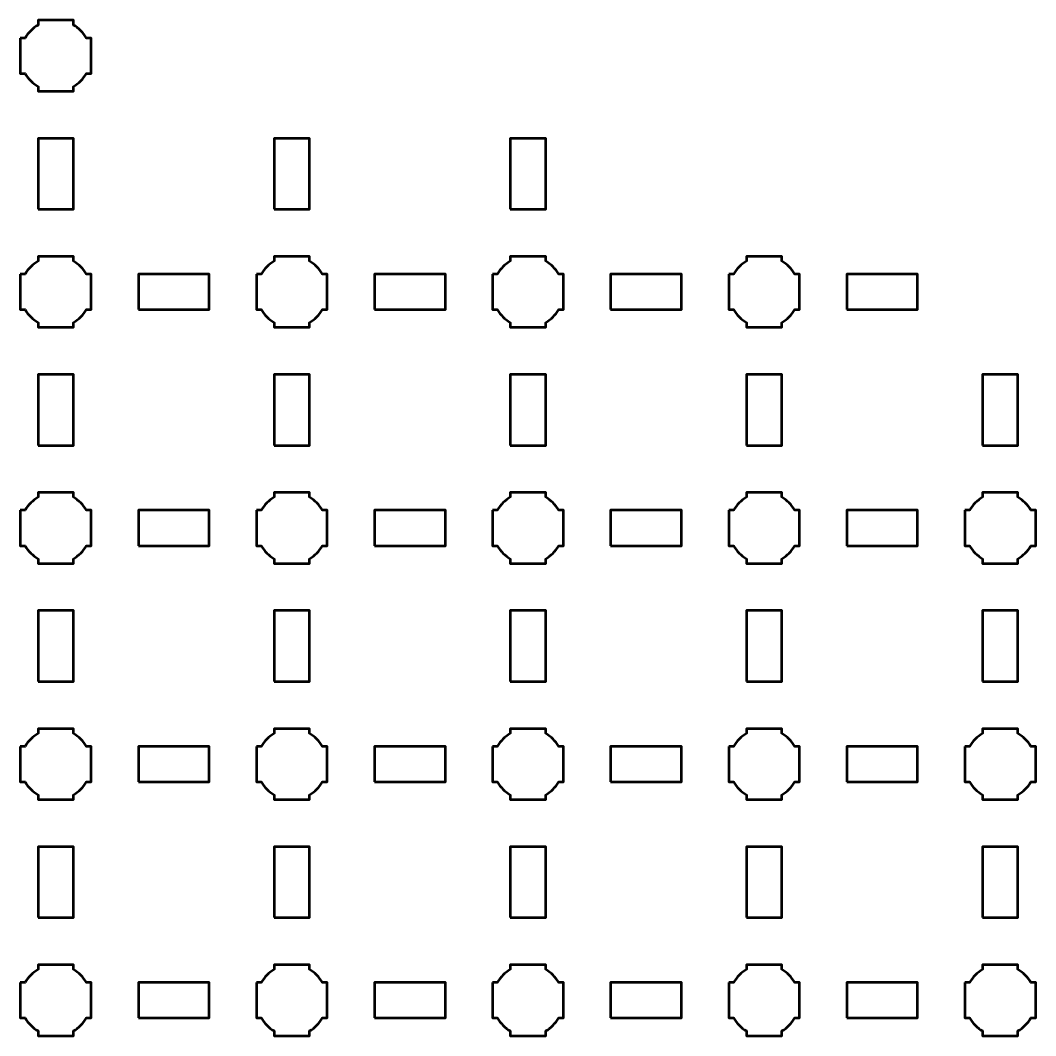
# Model space of a CAD drawing. Header units: centimetres. Extents: x -29.8 to 8.8, y -34.2 to 4.5.
# Drawn here: x -10.8 to -2.2, y -5.15 to 3.45 of the extents above; entities that cross this region are included whole.
import ezdxf

# ---------------------------------------------------------------- set-up
doc = ezdxf.new("R2010")
doc.units = ezdxf.units.CM
doc.header["$MEASUREMENT"] = 0
doc.layers.add('Layer 1', color=7, linetype='Continuous')

msp = doc.modelspace()

# ---------------------------------------------------------------- linework, layer by layer
at = {"layer": 'Layer 1', "lineweight": 53}
for points in [[(-10.65, 1.85), (-10.35, 1.85), (-10.35, 2.45), (-10.65, 2.45), (-10.65, 1.85)], [(-8.65, 1.85), (-8.35, 1.85), (-8.35, 2.45), (-8.65, 2.45), (-8.65, 1.85)], [(-6.65, 1.85), (-6.35, 1.85), (-6.35, 2.45), (-6.65, 2.45), (-6.65, 1.85)], [(-9.8, 1), (-9.2, 1), (-9.2, 1.3), (-9.8, 1.3), (-9.8, 1)], [(-7.8, 1), (-7.2, 1), (-7.2, 1.3), (-7.8, 1.3), (-7.8, 1)], [(-5.8, 1), (-5.2, 1), (-5.2, 1.3), (-5.8, 1.3), (-5.8, 1)], [(-3.8, 1), (-3.2, 1), (-3.2, 1.3), (-3.8, 1.3), (-3.8, 1)], [(-10.65, -0.15), (-10.35, -0.15), (-10.35, 0.45), (-10.65, 0.45), (-10.65, -0.15)], [(-8.65, -0.15), (-8.35, -0.15), (-8.35, 0.45), (-8.65, 0.45), (-8.65, -0.15)], [(-6.65, -0.15), (-6.35, -0.15), (-6.35, 0.45), (-6.65, 0.45), (-6.65, -0.15)], [(-4.65, -0.15), (-4.35, -0.15), (-4.35, 0.45), (-4.65, 0.45), (-4.65, -0.15)], [(-2.65, -0.15), (-2.35, -0.15), (-2.35, 0.45), (-2.65, 0.45), (-2.65, -0.15)], [(-9.8, -1), (-9.2, -1), (-9.2, -0.7), (-9.8, -0.7), (-9.8, -1)], [(-7.8, -1), (-7.2, -1), (-7.2, -0.7), (-7.8, -0.7), (-7.8, -1)], [(-5.8, -1), (-5.2, -1), (-5.2, -0.7), (-5.8, -0.7), (-5.8, -1)], [(-3.8, -1), (-3.2, -1), (-3.2, -0.7), (-3.8, -0.7), (-3.8, -1)], [(-10.65, -2.15), (-10.35, -2.15), (-10.35, -1.55), (-10.65, -1.55), (-10.65, -2.15)], [(-8.65, -2.15), (-8.35, -2.15), (-8.35, -1.55), (-8.65, -1.55), (-8.65, -2.15)], [(-6.65, -2.15), (-6.35, -2.15), (-6.35, -1.55), (-6.65, -1.55), (-6.65, -2.15)], [(-4.65, -2.15), (-4.35, -2.15), (-4.35, -1.55), (-4.65, -1.55), (-4.65, -2.15)], [(-2.65, -2.15), (-2.35, -2.15), (-2.35, -1.55), (-2.65, -1.55), (-2.65, -2.15)], [(-9.8, -3), (-9.2, -3), (-9.2, -2.7), (-9.8, -2.7), (-9.8, -3)], [(-7.8, -3), (-7.2, -3), (-7.2, -2.7), (-7.8, -2.7), (-7.8, -3)], [(-5.8, -3), (-5.2, -3), (-5.2, -2.7), (-5.8, -2.7), (-5.8, -3)], [(-3.8, -3), (-3.2, -3), (-3.2, -2.7), (-3.8, -2.7), (-3.8, -3)], [(-10.65, -4.15), (-10.35, -4.15), (-10.35, -3.55), (-10.65, -3.55), (-10.65, -4.15)], [(-8.65, -4.15), (-8.35, -4.15), (-8.35, -3.55), (-8.65, -3.55), (-8.65, -4.15)], [(-6.65, -4.15), (-6.35, -4.15), (-6.35, -3.55), (-6.65, -3.55), (-6.65, -4.15)], [(-4.65, -4.15), (-4.35, -4.15), (-4.35, -3.55), (-4.65, -3.55), (-4.65, -4.15)], [(-2.65, -4.15), (-2.35, -4.15), (-2.35, -3.55), (-2.65, -3.55), (-2.65, -4.15)], [(-9.8, -5), (-9.2, -5), (-9.2, -4.7), (-9.8, -4.7), (-9.8, -5)], [(-7.8, -5), (-7.2, -5), (-7.2, -4.7), (-7.8, -4.7), (-7.8, -5)], [(-5.8, -5), (-5.2, -5), (-5.2, -4.7), (-5.8, -4.7), (-5.8, -5)], [(-3.8, -5), (-3.2, -5), (-3.2, -4.7), (-3.8, -4.7), (-3.8, -5)]]:
    msp.add_lwpolyline(points, close=True, dxfattribs=at)
for points in [[(-10.8, 3.3), (-10.8, 3.3), (-10.75985, 3.3), (-10.75985, 3.3), (-10.75985, 3.3), (-10.7335, 3.34553), (-10.69553, 3.3835), (-10.65, 3.40985), (-10.65, 3.40985), (-10.65, 3.40985), (-10.65, 3.45), (-10.65, 3.45), (-10.65, 3.45), (-10.65, 3.45), (-10.5, 3.45), (-10.5, 3.45), (-10.5, 3.45), (-10.5, 3.45), (-10.35, 3.45), (-10.35, 3.45), (-10.35, 3.45), (-10.35, 3.45), (-10.35, 3.40985), (-10.35, 3.40985), (-10.35, 3.40985), (-10.30447, 3.3835), (-10.2665, 3.34553), (-10.24015, 3.3), (-10.24015, 3.3), (-10.24015, 3.3), (-10.2, 3.3), (-10.2, 3.3), (-10.2, 3.3), (-10.2, 3.3), (-10.2, 3.15), (-10.2, 3.15), (-10.2, 3.15), (-10.2, 3.15), (-10.2, 3), (-10.2, 3), (-10.2, 3), (-10.2, 3), (-10.24015, 3), (-10.24015, 3), (-10.24015, 3), (-10.2665, 2.95447), (-10.30447, 2.9165), (-10.35, 2.89015), (-10.35, 2.89015), (-10.35, 2.89015), (-10.35, 2.85), (-10.35, 2.85), (-10.35, 2.85), (-10.35, 2.85), (-10.5, 2.85), (-10.5, 2.85), (-10.5, 2.85), (-10.5, 2.85), (-10.65, 2.85), (-10.65, 2.85), (-10.65, 2.85), (-10.65, 2.85), (-10.65, 2.89015), (-10.65, 2.89015), (-10.65, 2.89015), (-10.69553, 2.9165), (-10.7335, 2.95447), (-10.75985, 3), (-10.75985, 3), (-10.75985, 3), (-10.8, 3), (-10.8, 3), (-10.8, 3), (-10.8, 3), (-10.8, 3.15), (-10.8, 3.15), (-10.8, 3.15), (-10.8, 3.15), (-10.8, 3.3), (-10.8, 3.3)], [(-10.8, 1.3), (-10.8, 1.3), (-10.75985, 1.3), (-10.75985, 1.3), (-10.75985, 1.3), (-10.7335, 1.34553), (-10.69553, 1.3835), (-10.65, 1.40985), (-10.65, 1.40985), (-10.65, 1.40985), (-10.65, 1.45), (-10.65, 1.45), (-10.65, 1.45), (-10.65, 1.45), (-10.5, 1.45), (-10.5, 1.45), (-10.5, 1.45), (-10.5, 1.45), (-10.35, 1.45), (-10.35, 1.45), (-10.35, 1.45), (-10.35, 1.45), (-10.35, 1.40985), (-10.35, 1.40985), (-10.35, 1.40985), (-10.30447, 1.3835), (-10.2665, 1.34553), (-10.24015, 1.3), (-10.24015, 1.3), (-10.24015, 1.3), (-10.2, 1.3), (-10.2, 1.3), (-10.2, 1.3), (-10.2, 1.3), (-10.2, 1.15), (-10.2, 1.15), (-10.2, 1.15), (-10.2, 1.15), (-10.2, 1), (-10.2, 1), (-10.2, 1), (-10.2, 1), (-10.24015, 1), (-10.24015, 1), (-10.24015, 1), (-10.2665, 0.95447), (-10.30447, 0.9165), (-10.35, 0.89015), (-10.35, 0.89015), (-10.35, 0.89015), (-10.35, 0.85), (-10.35, 0.85), (-10.35, 0.85), (-10.35, 0.85), (-10.5, 0.85), (-10.5, 0.85), (-10.5, 0.85), (-10.5, 0.85), (-10.65, 0.85), (-10.65, 0.85), (-10.65, 0.85), (-10.65, 0.85), (-10.65, 0.89015), (-10.65, 0.89015), (-10.65, 0.89015), (-10.69553, 0.9165), (-10.7335, 0.95447), (-10.75985, 1), (-10.75985, 1), (-10.75985, 1), (-10.8, 1), (-10.8, 1), (-10.8, 1), (-10.8, 1), (-10.8, 1.15), (-10.8, 1.15), (-10.8, 1.15), (-10.8, 1.15), (-10.8, 1.3), (-10.8, 1.3)], [(-8.8, 1.3), (-8.8, 1.3), (-8.75985, 1.3), (-8.75985, 1.3), (-8.75985, 1.3), (-8.7335, 1.34553), (-8.69553, 1.3835), (-8.65, 1.40985), (-8.65, 1.40985), (-8.65, 1.40985), (-8.65, 1.45), (-8.65, 1.45), (-8.65, 1.45), (-8.65, 1.45), (-8.5, 1.45), (-8.5, 1.45), (-8.5, 1.45), (-8.5, 1.45), (-8.35, 1.45), (-8.35, 1.45), (-8.35, 1.45), (-8.35, 1.45), (-8.35, 1.40985), (-8.35, 1.40985), (-8.35, 1.40985), (-8.30447, 1.3835), (-8.2665, 1.34553), (-8.24015, 1.3), (-8.24015, 1.3), (-8.24015, 1.3), (-8.2, 1.3), (-8.2, 1.3), (-8.2, 1.3), (-8.2, 1.3), (-8.2, 1.15), (-8.2, 1.15), (-8.2, 1.15), (-8.2, 1.15), (-8.2, 1), (-8.2, 1), (-8.2, 1), (-8.2, 1), (-8.24015, 1), (-8.24015, 1), (-8.24015, 1), (-8.2665, 0.95447), (-8.30447, 0.9165), (-8.35, 0.89015), (-8.35, 0.89015), (-8.35, 0.89015), (-8.35, 0.85), (-8.35, 0.85), (-8.35, 0.85), (-8.35, 0.85), (-8.5, 0.85), (-8.5, 0.85), (-8.5, 0.85), (-8.5, 0.85), (-8.65, 0.85), (-8.65, 0.85), (-8.65, 0.85), (-8.65, 0.85), (-8.65, 0.89015), (-8.65, 0.89015), (-8.65, 0.89015), (-8.69553, 0.9165), (-8.7335, 0.95447), (-8.75985, 1), (-8.75985, 1), (-8.75985, 1), (-8.8, 1), (-8.8, 1), (-8.8, 1), (-8.8, 1), (-8.8, 1.15), (-8.8, 1.15), (-8.8, 1.15), (-8.8, 1.15), (-8.8, 1.3), (-8.8, 1.3)], [(-6.8, 1.3), (-6.8, 1.3), (-6.75985, 1.3), (-6.75985, 1.3), (-6.75985, 1.3), (-6.7335, 1.34553), (-6.69553, 1.3835), (-6.65, 1.40985), (-6.65, 1.40985), (-6.65, 1.40985), (-6.65, 1.45), (-6.65, 1.45), (-6.65, 1.45), (-6.65, 1.45), (-6.5, 1.45), (-6.5, 1.45), (-6.5, 1.45), (-6.5, 1.45), (-6.35, 1.45), (-6.35, 1.45), (-6.35, 1.45), (-6.35, 1.45), (-6.35, 1.40985), (-6.35, 1.40985), (-6.35, 1.40985), (-6.30447, 1.3835), (-6.2665, 1.34553), (-6.24015, 1.3), (-6.24015, 1.3), (-6.24015, 1.3), (-6.2, 1.3), (-6.2, 1.3), (-6.2, 1.3), (-6.2, 1.3), (-6.2, 1.15), (-6.2, 1.15), (-6.2, 1.15), (-6.2, 1.15), (-6.2, 1), (-6.2, 1), (-6.2, 1), (-6.2, 1), (-6.24015, 1), (-6.24015, 1), (-6.24015, 1), (-6.2665, 0.95447), (-6.30447, 0.9165), (-6.35, 0.89015), (-6.35, 0.89015), (-6.35, 0.89015), (-6.35, 0.85), (-6.35, 0.85), (-6.35, 0.85), (-6.35, 0.85), (-6.5, 0.85), (-6.5, 0.85), (-6.5, 0.85), (-6.5, 0.85), (-6.65, 0.85), (-6.65, 0.85), (-6.65, 0.85), (-6.65, 0.85), (-6.65, 0.89015), (-6.65, 0.89015), (-6.65, 0.89015), (-6.69553, 0.9165), (-6.7335, 0.95447), (-6.75985, 1), (-6.75985, 1), (-6.75985, 1), (-6.8, 1), (-6.8, 1), (-6.8, 1), (-6.8, 1), (-6.8, 1.15), (-6.8, 1.15), (-6.8, 1.15), (-6.8, 1.15), (-6.8, 1.3), (-6.8, 1.3)], [(-4.8, 1.3), (-4.8, 1.3), (-4.75985, 1.3), (-4.75985, 1.3), (-4.75985, 1.3), (-4.7335, 1.34553), (-4.69553, 1.3835), (-4.65, 1.40985), (-4.65, 1.40985), (-4.65, 1.40985), (-4.65, 1.45), (-4.65, 1.45), (-4.65, 1.45), (-4.65, 1.45), (-4.5, 1.45), (-4.5, 1.45), (-4.5, 1.45), (-4.5, 1.45), (-4.35, 1.45), (-4.35, 1.45), (-4.35, 1.45), (-4.35, 1.45), (-4.35, 1.40985), (-4.35, 1.40985), (-4.35, 1.40985), (-4.30447, 1.3835), (-4.2665, 1.34553), (-4.24015, 1.3), (-4.24015, 1.3), (-4.24015, 1.3), (-4.2, 1.3), (-4.2, 1.3), (-4.2, 1.3), (-4.2, 1.3), (-4.2, 1.15), (-4.2, 1.15), (-4.2, 1.15), (-4.2, 1.15), (-4.2, 1), (-4.2, 1), (-4.2, 1), (-4.2, 1), (-4.24015, 1), (-4.24015, 1), (-4.24015, 1), (-4.2665, 0.95447), (-4.30447, 0.9165), (-4.35, 0.89015), (-4.35, 0.89015), (-4.35, 0.89015), (-4.35, 0.85), (-4.35, 0.85), (-4.35, 0.85), (-4.35, 0.85), (-4.5, 0.85), (-4.5, 0.85), (-4.5, 0.85), (-4.5, 0.85), (-4.65, 0.85), (-4.65, 0.85), (-4.65, 0.85), (-4.65, 0.85), (-4.65, 0.89015), (-4.65, 0.89015), (-4.65, 0.89015), (-4.69553, 0.9165), (-4.7335, 0.95447), (-4.75985, 1), (-4.75985, 1), (-4.75985, 1), (-4.8, 1), (-4.8, 1), (-4.8, 1), (-4.8, 1), (-4.8, 1.15), (-4.8, 1.15), (-4.8, 1.15), (-4.8, 1.15), (-4.8, 1.3), (-4.8, 1.3)], [(-10.8, -0.7), (-10.8, -0.7), (-10.75985, -0.7), (-10.75985, -0.7), (-10.75985, -0.7), (-10.7335, -0.65447), (-10.69553, -0.6165), (-10.65, -0.59015), (-10.65, -0.59015), (-10.65, -0.59015), (-10.65, -0.55), (-10.65, -0.55), (-10.65, -0.55), (-10.65, -0.55), (-10.5, -0.55), (-10.5, -0.55), (-10.5, -0.55), (-10.5, -0.55), (-10.35, -0.55), (-10.35, -0.55), (-10.35, -0.55), (-10.35, -0.55), (-10.35, -0.59015), (-10.35, -0.59015), (-10.35, -0.59015), (-10.30447, -0.6165), (-10.2665, -0.65447), (-10.24015, -0.7), (-10.24015, -0.7), (-10.24015, -0.7), (-10.2, -0.7), (-10.2, -0.7), (-10.2, -0.7), (-10.2, -0.7), (-10.2, -0.85), (-10.2, -0.85), (-10.2, -0.85), (-10.2, -0.85), (-10.2, -1), (-10.2, -1), (-10.2, -1), (-10.2, -1), (-10.24015, -1), (-10.24015, -1), (-10.24015, -1), (-10.2665, -1.04553), (-10.30447, -1.0835), (-10.35, -1.10985), (-10.35, -1.10985), (-10.35, -1.10985), (-10.35, -1.15), (-10.35, -1.15), (-10.35, -1.15), (-10.35, -1.15), (-10.5, -1.15), (-10.5, -1.15), (-10.5, -1.15), (-10.5, -1.15), (-10.65, -1.15), (-10.65, -1.15), (-10.65, -1.15), (-10.65, -1.15), (-10.65, -1.10985), (-10.65, -1.10985), (-10.65, -1.10985), (-10.69553, -1.0835), (-10.7335, -1.04553), (-10.75985, -1), (-10.75985, -1), (-10.75985, -1), (-10.8, -1), (-10.8, -1), (-10.8, -1), (-10.8, -1), (-10.8, -0.85), (-10.8, -0.85), (-10.8, -0.85), (-10.8, -0.85), (-10.8, -0.7), (-10.8, -0.7)], [(-8.8, -0.7), (-8.8, -0.7), (-8.75985, -0.7), (-8.75985, -0.7), (-8.75985, -0.7), (-8.7335, -0.65447), (-8.69553, -0.6165), (-8.65, -0.59015), (-8.65, -0.59015), (-8.65, -0.59015), (-8.65, -0.55), (-8.65, -0.55), (-8.65, -0.55), (-8.65, -0.55), (-8.5, -0.55), (-8.5, -0.55), (-8.5, -0.55), (-8.5, -0.55), (-8.35, -0.55), (-8.35, -0.55), (-8.35, -0.55), (-8.35, -0.55), (-8.35, -0.59015), (-8.35, -0.59015), (-8.35, -0.59015), (-8.30447, -0.6165), (-8.2665, -0.65447), (-8.24015, -0.7), (-8.24015, -0.7), (-8.24015, -0.7), (-8.2, -0.7), (-8.2, -0.7), (-8.2, -0.7), (-8.2, -0.7), (-8.2, -0.85), (-8.2, -0.85), (-8.2, -0.85), (-8.2, -0.85), (-8.2, -1), (-8.2, -1), (-8.2, -1), (-8.2, -1), (-8.24015, -1), (-8.24015, -1), (-8.24015, -1), (-8.2665, -1.04553), (-8.30447, -1.0835), (-8.35, -1.10985), (-8.35, -1.10985), (-8.35, -1.10985), (-8.35, -1.15), (-8.35, -1.15), (-8.35, -1.15), (-8.35, -1.15), (-8.5, -1.15), (-8.5, -1.15), (-8.5, -1.15), (-8.5, -1.15), (-8.65, -1.15), (-8.65, -1.15), (-8.65, -1.15), (-8.65, -1.15), (-8.65, -1.10985), (-8.65, -1.10985), (-8.65, -1.10985), (-8.69553, -1.0835), (-8.7335, -1.04553), (-8.75985, -1), (-8.75985, -1), (-8.75985, -1), (-8.8, -1), (-8.8, -1), (-8.8, -1), (-8.8, -1), (-8.8, -0.85), (-8.8, -0.85), (-8.8, -0.85), (-8.8, -0.85), (-8.8, -0.7), (-8.8, -0.7)], [(-6.8, -0.7), (-6.8, -0.7), (-6.75985, -0.7), (-6.75985, -0.7), (-6.75985, -0.7), (-6.7335, -0.65447), (-6.69553, -0.6165), (-6.65, -0.59015), (-6.65, -0.59015), (-6.65, -0.59015), (-6.65, -0.55), (-6.65, -0.55), (-6.65, -0.55), (-6.65, -0.55), (-6.5, -0.55), (-6.5, -0.55), (-6.5, -0.55), (-6.5, -0.55), (-6.35, -0.55), (-6.35, -0.55), (-6.35, -0.55), (-6.35, -0.55), (-6.35, -0.59015), (-6.35, -0.59015), (-6.35, -0.59015), (-6.30447, -0.6165), (-6.2665, -0.65447), (-6.24015, -0.7), (-6.24015, -0.7), (-6.24015, -0.7), (-6.2, -0.7), (-6.2, -0.7), (-6.2, -0.7), (-6.2, -0.7), (-6.2, -0.85), (-6.2, -0.85), (-6.2, -0.85), (-6.2, -0.85), (-6.2, -1), (-6.2, -1), (-6.2, -1), (-6.2, -1), (-6.24015, -1), (-6.24015, -1), (-6.24015, -1), (-6.2665, -1.04553), (-6.30447, -1.0835), (-6.35, -1.10985), (-6.35, -1.10985), (-6.35, -1.10985), (-6.35, -1.15), (-6.35, -1.15), (-6.35, -1.15), (-6.35, -1.15), (-6.5, -1.15), (-6.5, -1.15), (-6.5, -1.15), (-6.5, -1.15), (-6.65, -1.15), (-6.65, -1.15), (-6.65, -1.15), (-6.65, -1.15), (-6.65, -1.10985), (-6.65, -1.10985), (-6.65, -1.10985), (-6.69553, -1.0835), (-6.7335, -1.04553), (-6.75985, -1), (-6.75985, -1), (-6.75985, -1), (-6.8, -1), (-6.8, -1), (-6.8, -1), (-6.8, -1), (-6.8, -0.85), (-6.8, -0.85), (-6.8, -0.85), (-6.8, -0.85), (-6.8, -0.7), (-6.8, -0.7)], [(-4.8, -0.7), (-4.8, -0.7), (-4.75985, -0.7), (-4.75985, -0.7), (-4.75985, -0.7), (-4.7335, -0.65447), (-4.69553, -0.6165), (-4.65, -0.59015), (-4.65, -0.59015), (-4.65, -0.59015), (-4.65, -0.55), (-4.65, -0.55), (-4.65, -0.55), (-4.65, -0.55), (-4.5, -0.55), (-4.5, -0.55), (-4.5, -0.55), (-4.5, -0.55), (-4.35, -0.55), (-4.35, -0.55), (-4.35, -0.55), (-4.35, -0.55), (-4.35, -0.59015), (-4.35, -0.59015), (-4.35, -0.59015), (-4.30447, -0.6165), (-4.2665, -0.65447), (-4.24015, -0.7), (-4.24015, -0.7), (-4.24015, -0.7), (-4.2, -0.7), (-4.2, -0.7), (-4.2, -0.7), (-4.2, -0.7), (-4.2, -0.85), (-4.2, -0.85), (-4.2, -0.85), (-4.2, -0.85), (-4.2, -1), (-4.2, -1), (-4.2, -1), (-4.2, -1), (-4.24015, -1), (-4.24015, -1), (-4.24015, -1), (-4.2665, -1.04553), (-4.30447, -1.0835), (-4.35, -1.10985), (-4.35, -1.10985), (-4.35, -1.10985), (-4.35, -1.15), (-4.35, -1.15), (-4.35, -1.15), (-4.35, -1.15), (-4.5, -1.15), (-4.5, -1.15), (-4.5, -1.15), (-4.5, -1.15), (-4.65, -1.15), (-4.65, -1.15), (-4.65, -1.15), (-4.65, -1.15), (-4.65, -1.10985), (-4.65, -1.10985), (-4.65, -1.10985), (-4.69553, -1.0835), (-4.7335, -1.04553), (-4.75985, -1), (-4.75985, -1), (-4.75985, -1), (-4.8, -1), (-4.8, -1), (-4.8, -1), (-4.8, -1), (-4.8, -0.85), (-4.8, -0.85), (-4.8, -0.85), (-4.8, -0.85), (-4.8, -0.7), (-4.8, -0.7)], [(-2.8, -0.7), (-2.8, -0.7), (-2.75985, -0.7), (-2.75985, -0.7), (-2.75985, -0.7), (-2.7335, -0.65447), (-2.69553, -0.6165), (-2.65, -0.59015), (-2.65, -0.59015), (-2.65, -0.59015), (-2.65, -0.55), (-2.65, -0.55), (-2.65, -0.55), (-2.65, -0.55), (-2.5, -0.55), (-2.5, -0.55), (-2.5, -0.55), (-2.5, -0.55), (-2.35, -0.55), (-2.35, -0.55), (-2.35, -0.55), (-2.35, -0.55), (-2.35, -0.59015), (-2.35, -0.59015), (-2.35, -0.59015), (-2.30447, -0.6165), (-2.2665, -0.65447), (-2.24015, -0.7), (-2.24015, -0.7), (-2.24015, -0.7), (-2.2, -0.7), (-2.2, -0.7), (-2.2, -0.7), (-2.2, -0.7), (-2.2, -0.85), (-2.2, -0.85), (-2.2, -0.85), (-2.2, -0.85), (-2.2, -1), (-2.2, -1), (-2.2, -1), (-2.2, -1), (-2.24015, -1), (-2.24015, -1), (-2.24015, -1), (-2.2665, -1.04553), (-2.30447, -1.0835), (-2.35, -1.10985), (-2.35, -1.10985), (-2.35, -1.10985), (-2.35, -1.15), (-2.35, -1.15), (-2.35, -1.15), (-2.35, -1.15), (-2.5, -1.15), (-2.5, -1.15), (-2.5, -1.15), (-2.5, -1.15), (-2.65, -1.15), (-2.65, -1.15), (-2.65, -1.15), (-2.65, -1.15), (-2.65, -1.10985), (-2.65, -1.10985), (-2.65, -1.10985), (-2.69553, -1.0835), (-2.7335, -1.04553), (-2.75985, -1), (-2.75985, -1), (-2.75985, -1), (-2.8, -1), (-2.8, -1), (-2.8, -1), (-2.8, -1), (-2.8, -0.85), (-2.8, -0.85), (-2.8, -0.85), (-2.8, -0.85), (-2.8, -0.7), (-2.8, -0.7)], [(-10.8, -2.7), (-10.8, -2.7), (-10.75985, -2.7), (-10.75985, -2.7), (-10.75985, -2.7), (-10.7335, -2.65447), (-10.69553, -2.6165), (-10.65, -2.59015), (-10.65, -2.59015), (-10.65, -2.59015), (-10.65, -2.55), (-10.65, -2.55), (-10.65, -2.55), (-10.65, -2.55), (-10.5, -2.55), (-10.5, -2.55), (-10.5, -2.55), (-10.5, -2.55), (-10.35, -2.55), (-10.35, -2.55), (-10.35, -2.55), (-10.35, -2.55), (-10.35, -2.59015), (-10.35, -2.59015), (-10.35, -2.59015), (-10.30447, -2.6165), (-10.2665, -2.65447), (-10.24015, -2.7), (-10.24015, -2.7), (-10.24015, -2.7), (-10.2, -2.7), (-10.2, -2.7), (-10.2, -2.7), (-10.2, -2.7), (-10.2, -2.85), (-10.2, -2.85), (-10.2, -2.85), (-10.2, -2.85), (-10.2, -3), (-10.2, -3), (-10.2, -3), (-10.2, -3), (-10.24015, -3), (-10.24015, -3), (-10.24015, -3), (-10.2665, -3.04553), (-10.30447, -3.0835), (-10.35, -3.10985), (-10.35, -3.10985), (-10.35, -3.10985), (-10.35, -3.15), (-10.35, -3.15), (-10.35, -3.15), (-10.35, -3.15), (-10.5, -3.15), (-10.5, -3.15), (-10.5, -3.15), (-10.5, -3.15), (-10.65, -3.15), (-10.65, -3.15), (-10.65, -3.15), (-10.65, -3.15), (-10.65, -3.10985), (-10.65, -3.10985), (-10.65, -3.10985), (-10.69553, -3.0835), (-10.7335, -3.04553), (-10.75985, -3), (-10.75985, -3), (-10.75985, -3), (-10.8, -3), (-10.8, -3), (-10.8, -3), (-10.8, -3), (-10.8, -2.85), (-10.8, -2.85), (-10.8, -2.85), (-10.8, -2.85), (-10.8, -2.7), (-10.8, -2.7)], [(-8.8, -2.7), (-8.8, -2.7), (-8.75985, -2.7), (-8.75985, -2.7), (-8.75985, -2.7), (-8.7335, -2.65447), (-8.69553, -2.6165), (-8.65, -2.59015), (-8.65, -2.59015), (-8.65, -2.59015), (-8.65, -2.55), (-8.65, -2.55), (-8.65, -2.55), (-8.65, -2.55), (-8.5, -2.55), (-8.5, -2.55), (-8.5, -2.55), (-8.5, -2.55), (-8.35, -2.55), (-8.35, -2.55), (-8.35, -2.55), (-8.35, -2.55), (-8.35, -2.59015), (-8.35, -2.59015), (-8.35, -2.59015), (-8.30447, -2.6165), (-8.2665, -2.65447), (-8.24015, -2.7), (-8.24015, -2.7), (-8.24015, -2.7), (-8.2, -2.7), (-8.2, -2.7), (-8.2, -2.7), (-8.2, -2.7), (-8.2, -2.85), (-8.2, -2.85), (-8.2, -2.85), (-8.2, -2.85), (-8.2, -3), (-8.2, -3), (-8.2, -3), (-8.2, -3), (-8.24015, -3), (-8.24015, -3), (-8.24015, -3), (-8.2665, -3.04553), (-8.30447, -3.0835), (-8.35, -3.10985), (-8.35, -3.10985), (-8.35, -3.10985), (-8.35, -3.15), (-8.35, -3.15), (-8.35, -3.15), (-8.35, -3.15), (-8.5, -3.15), (-8.5, -3.15), (-8.5, -3.15), (-8.5, -3.15), (-8.65, -3.15), (-8.65, -3.15), (-8.65, -3.15), (-8.65, -3.15), (-8.65, -3.10985), (-8.65, -3.10985), (-8.65, -3.10985), (-8.69553, -3.0835), (-8.7335, -3.04553), (-8.75985, -3), (-8.75985, -3), (-8.75985, -3), (-8.8, -3), (-8.8, -3), (-8.8, -3), (-8.8, -3), (-8.8, -2.85), (-8.8, -2.85), (-8.8, -2.85), (-8.8, -2.85), (-8.8, -2.7), (-8.8, -2.7)], [(-6.8, -2.7), (-6.8, -2.7), (-6.75985, -2.7), (-6.75985, -2.7), (-6.75985, -2.7), (-6.7335, -2.65447), (-6.69553, -2.6165), (-6.65, -2.59015), (-6.65, -2.59015), (-6.65, -2.59015), (-6.65, -2.55), (-6.65, -2.55), (-6.65, -2.55), (-6.65, -2.55), (-6.5, -2.55), (-6.5, -2.55), (-6.5, -2.55), (-6.5, -2.55), (-6.35, -2.55), (-6.35, -2.55), (-6.35, -2.55), (-6.35, -2.55), (-6.35, -2.59015), (-6.35, -2.59015), (-6.35, -2.59015), (-6.30447, -2.6165), (-6.2665, -2.65447), (-6.24015, -2.7), (-6.24015, -2.7), (-6.24015, -2.7), (-6.2, -2.7), (-6.2, -2.7), (-6.2, -2.7), (-6.2, -2.7), (-6.2, -2.85), (-6.2, -2.85), (-6.2, -2.85), (-6.2, -2.85), (-6.2, -3), (-6.2, -3), (-6.2, -3), (-6.2, -3), (-6.24015, -3), (-6.24015, -3), (-6.24015, -3), (-6.2665, -3.04553), (-6.30447, -3.0835), (-6.35, -3.10985), (-6.35, -3.10985), (-6.35, -3.10985), (-6.35, -3.15), (-6.35, -3.15), (-6.35, -3.15), (-6.35, -3.15), (-6.5, -3.15), (-6.5, -3.15), (-6.5, -3.15), (-6.5, -3.15), (-6.65, -3.15), (-6.65, -3.15), (-6.65, -3.15), (-6.65, -3.15), (-6.65, -3.10985), (-6.65, -3.10985), (-6.65, -3.10985), (-6.69553, -3.0835), (-6.7335, -3.04553), (-6.75985, -3), (-6.75985, -3), (-6.75985, -3), (-6.8, -3), (-6.8, -3), (-6.8, -3), (-6.8, -3), (-6.8, -2.85), (-6.8, -2.85), (-6.8, -2.85), (-6.8, -2.85), (-6.8, -2.7), (-6.8, -2.7)], [(-4.8, -2.7), (-4.8, -2.7), (-4.75985, -2.7), (-4.75985, -2.7), (-4.75985, -2.7), (-4.7335, -2.65447), (-4.69553, -2.6165), (-4.65, -2.59015), (-4.65, -2.59015), (-4.65, -2.59015), (-4.65, -2.55), (-4.65, -2.55), (-4.65, -2.55), (-4.65, -2.55), (-4.5, -2.55), (-4.5, -2.55), (-4.5, -2.55), (-4.5, -2.55), (-4.35, -2.55), (-4.35, -2.55), (-4.35, -2.55), (-4.35, -2.55), (-4.35, -2.59015), (-4.35, -2.59015), (-4.35, -2.59015), (-4.30447, -2.6165), (-4.2665, -2.65447), (-4.24015, -2.7), (-4.24015, -2.7), (-4.24015, -2.7), (-4.2, -2.7), (-4.2, -2.7), (-4.2, -2.7), (-4.2, -2.7), (-4.2, -2.85), (-4.2, -2.85), (-4.2, -2.85), (-4.2, -2.85), (-4.2, -3), (-4.2, -3), (-4.2, -3), (-4.2, -3), (-4.24015, -3), (-4.24015, -3), (-4.24015, -3), (-4.2665, -3.04553), (-4.30447, -3.0835), (-4.35, -3.10985), (-4.35, -3.10985), (-4.35, -3.10985), (-4.35, -3.15), (-4.35, -3.15), (-4.35, -3.15), (-4.35, -3.15), (-4.5, -3.15), (-4.5, -3.15), (-4.5, -3.15), (-4.5, -3.15), (-4.65, -3.15), (-4.65, -3.15), (-4.65, -3.15), (-4.65, -3.15), (-4.65, -3.10985), (-4.65, -3.10985), (-4.65, -3.10985), (-4.69553, -3.0835), (-4.7335, -3.04553), (-4.75985, -3), (-4.75985, -3), (-4.75985, -3), (-4.8, -3), (-4.8, -3), (-4.8, -3), (-4.8, -3), (-4.8, -2.85), (-4.8, -2.85), (-4.8, -2.85), (-4.8, -2.85), (-4.8, -2.7), (-4.8, -2.7)], [(-2.8, -2.7), (-2.8, -2.7), (-2.75985, -2.7), (-2.75985, -2.7), (-2.75985, -2.7), (-2.7335, -2.65447), (-2.69553, -2.6165), (-2.65, -2.59015), (-2.65, -2.59015), (-2.65, -2.59015), (-2.65, -2.55), (-2.65, -2.55), (-2.65, -2.55), (-2.65, -2.55), (-2.5, -2.55), (-2.5, -2.55), (-2.5, -2.55), (-2.5, -2.55), (-2.35, -2.55), (-2.35, -2.55), (-2.35, -2.55), (-2.35, -2.55), (-2.35, -2.59015), (-2.35, -2.59015), (-2.35, -2.59015), (-2.30447, -2.6165), (-2.2665, -2.65447), (-2.24015, -2.7), (-2.24015, -2.7), (-2.24015, -2.7), (-2.2, -2.7), (-2.2, -2.7), (-2.2, -2.7), (-2.2, -2.7), (-2.2, -2.85), (-2.2, -2.85), (-2.2, -2.85), (-2.2, -2.85), (-2.2, -3), (-2.2, -3), (-2.2, -3), (-2.2, -3), (-2.24015, -3), (-2.24015, -3), (-2.24015, -3), (-2.2665, -3.04553), (-2.30447, -3.0835), (-2.35, -3.10985), (-2.35, -3.10985), (-2.35, -3.10985), (-2.35, -3.15), (-2.35, -3.15), (-2.35, -3.15), (-2.35, -3.15), (-2.5, -3.15), (-2.5, -3.15), (-2.5, -3.15), (-2.5, -3.15), (-2.65, -3.15), (-2.65, -3.15), (-2.65, -3.15), (-2.65, -3.15), (-2.65, -3.10985), (-2.65, -3.10985), (-2.65, -3.10985), (-2.69553, -3.0835), (-2.7335, -3.04553), (-2.75985, -3), (-2.75985, -3), (-2.75985, -3), (-2.8, -3), (-2.8, -3), (-2.8, -3), (-2.8, -3), (-2.8, -2.85), (-2.8, -2.85), (-2.8, -2.85), (-2.8, -2.85), (-2.8, -2.7), (-2.8, -2.7)], [(-10.8, -4.7), (-10.8, -4.7), (-10.75985, -4.7), (-10.75985, -4.7), (-10.75985, -4.7), (-10.7335, -4.65447), (-10.69553, -4.6165), (-10.65, -4.59015), (-10.65, -4.59015), (-10.65, -4.59015), (-10.65, -4.55), (-10.65, -4.55), (-10.65, -4.55), (-10.65, -4.55), (-10.5, -4.55), (-10.5, -4.55), (-10.5, -4.55), (-10.5, -4.55), (-10.35, -4.55), (-10.35, -4.55), (-10.35, -4.55), (-10.35, -4.55), (-10.35, -4.59015), (-10.35, -4.59015), (-10.35, -4.59015), (-10.30447, -4.6165), (-10.2665, -4.65447), (-10.24015, -4.7), (-10.24015, -4.7), (-10.24015, -4.7), (-10.2, -4.7), (-10.2, -4.7), (-10.2, -4.7), (-10.2, -4.7), (-10.2, -4.85), (-10.2, -4.85), (-10.2, -4.85), (-10.2, -4.85), (-10.2, -5), (-10.2, -5), (-10.2, -5), (-10.2, -5), (-10.24015, -5), (-10.24015, -5), (-10.24015, -5), (-10.2665, -5.04553), (-10.30447, -5.0835), (-10.35, -5.10985), (-10.35, -5.10985), (-10.35, -5.10985), (-10.35, -5.15), (-10.35, -5.15), (-10.35, -5.15), (-10.35, -5.15), (-10.5, -5.15), (-10.5, -5.15), (-10.5, -5.15), (-10.5, -5.15), (-10.65, -5.15), (-10.65, -5.15), (-10.65, -5.15), (-10.65, -5.15), (-10.65, -5.10985), (-10.65, -5.10985), (-10.65, -5.10985), (-10.69553, -5.0835), (-10.7335, -5.04553), (-10.75985, -5), (-10.75985, -5), (-10.75985, -5), (-10.8, -5), (-10.8, -5), (-10.8, -5), (-10.8, -5), (-10.8, -4.85), (-10.8, -4.85), (-10.8, -4.85), (-10.8, -4.85), (-10.8, -4.7), (-10.8, -4.7)], [(-8.8, -4.7), (-8.8, -4.7), (-8.75985, -4.7), (-8.75985, -4.7), (-8.75985, -4.7), (-8.7335, -4.65447), (-8.69553, -4.6165), (-8.65, -4.59015), (-8.65, -4.59015), (-8.65, -4.59015), (-8.65, -4.55), (-8.65, -4.55), (-8.65, -4.55), (-8.65, -4.55), (-8.5, -4.55), (-8.5, -4.55), (-8.5, -4.55), (-8.5, -4.55), (-8.35, -4.55), (-8.35, -4.55), (-8.35, -4.55), (-8.35, -4.55), (-8.35, -4.59015), (-8.35, -4.59015), (-8.35, -4.59015), (-8.30447, -4.6165), (-8.2665, -4.65447), (-8.24015, -4.7), (-8.24015, -4.7), (-8.24015, -4.7), (-8.2, -4.7), (-8.2, -4.7), (-8.2, -4.7), (-8.2, -4.7), (-8.2, -4.85), (-8.2, -4.85), (-8.2, -4.85), (-8.2, -4.85), (-8.2, -5), (-8.2, -5), (-8.2, -5), (-8.2, -5), (-8.24015, -5), (-8.24015, -5), (-8.24015, -5), (-8.2665, -5.04553), (-8.30447, -5.0835), (-8.35, -5.10985), (-8.35, -5.10985), (-8.35, -5.10985), (-8.35, -5.15), (-8.35, -5.15), (-8.35, -5.15), (-8.35, -5.15), (-8.5, -5.15), (-8.5, -5.15), (-8.5, -5.15), (-8.5, -5.15), (-8.65, -5.15), (-8.65, -5.15), (-8.65, -5.15), (-8.65, -5.15), (-8.65, -5.10985), (-8.65, -5.10985), (-8.65, -5.10985), (-8.69553, -5.0835), (-8.7335, -5.04553), (-8.75985, -5), (-8.75985, -5), (-8.75985, -5), (-8.8, -5), (-8.8, -5), (-8.8, -5), (-8.8, -5), (-8.8, -4.85), (-8.8, -4.85), (-8.8, -4.85), (-8.8, -4.85), (-8.8, -4.7), (-8.8, -4.7)], [(-6.8, -4.7), (-6.8, -4.7), (-6.75985, -4.7), (-6.75985, -4.7), (-6.75985, -4.7), (-6.7335, -4.65447), (-6.69553, -4.6165), (-6.65, -4.59015), (-6.65, -4.59015), (-6.65, -4.59015), (-6.65, -4.55), (-6.65, -4.55), (-6.65, -4.55), (-6.65, -4.55), (-6.5, -4.55), (-6.5, -4.55), (-6.5, -4.55), (-6.5, -4.55), (-6.35, -4.55), (-6.35, -4.55), (-6.35, -4.55), (-6.35, -4.55), (-6.35, -4.59015), (-6.35, -4.59015), (-6.35, -4.59015), (-6.30447, -4.6165), (-6.2665, -4.65447), (-6.24015, -4.7), (-6.24015, -4.7), (-6.24015, -4.7), (-6.2, -4.7), (-6.2, -4.7), (-6.2, -4.7), (-6.2, -4.7), (-6.2, -4.85), (-6.2, -4.85), (-6.2, -4.85), (-6.2, -4.85), (-6.2, -5), (-6.2, -5), (-6.2, -5), (-6.2, -5), (-6.24015, -5), (-6.24015, -5), (-6.24015, -5), (-6.2665, -5.04553), (-6.30447, -5.0835), (-6.35, -5.10985), (-6.35, -5.10985), (-6.35, -5.10985), (-6.35, -5.15), (-6.35, -5.15), (-6.35, -5.15), (-6.35, -5.15), (-6.5, -5.15), (-6.5, -5.15), (-6.5, -5.15), (-6.5, -5.15), (-6.65, -5.15), (-6.65, -5.15), (-6.65, -5.15), (-6.65, -5.15), (-6.65, -5.10985), (-6.65, -5.10985), (-6.65, -5.10985), (-6.69553, -5.0835), (-6.7335, -5.04553), (-6.75985, -5), (-6.75985, -5), (-6.75985, -5), (-6.8, -5), (-6.8, -5), (-6.8, -5), (-6.8, -5), (-6.8, -4.85), (-6.8, -4.85), (-6.8, -4.85), (-6.8, -4.85), (-6.8, -4.7), (-6.8, -4.7)], [(-4.8, -4.7), (-4.8, -4.7), (-4.75985, -4.7), (-4.75985, -4.7), (-4.75985, -4.7), (-4.7335, -4.65447), (-4.69553, -4.6165), (-4.65, -4.59015), (-4.65, -4.59015), (-4.65, -4.59015), (-4.65, -4.55), (-4.65, -4.55), (-4.65, -4.55), (-4.65, -4.55), (-4.5, -4.55), (-4.5, -4.55), (-4.5, -4.55), (-4.5, -4.55), (-4.35, -4.55), (-4.35, -4.55), (-4.35, -4.55), (-4.35, -4.55), (-4.35, -4.59015), (-4.35, -4.59015), (-4.35, -4.59015), (-4.30447, -4.6165), (-4.2665, -4.65447), (-4.24015, -4.7), (-4.24015, -4.7), (-4.24015, -4.7), (-4.2, -4.7), (-4.2, -4.7), (-4.2, -4.7), (-4.2, -4.7), (-4.2, -4.85), (-4.2, -4.85), (-4.2, -4.85), (-4.2, -4.85), (-4.2, -5), (-4.2, -5), (-4.2, -5), (-4.2, -5), (-4.24015, -5), (-4.24015, -5), (-4.24015, -5), (-4.2665, -5.04553), (-4.30447, -5.0835), (-4.35, -5.10985), (-4.35, -5.10985), (-4.35, -5.10985), (-4.35, -5.15), (-4.35, -5.15), (-4.35, -5.15), (-4.35, -5.15), (-4.5, -5.15), (-4.5, -5.15), (-4.5, -5.15), (-4.5, -5.15), (-4.65, -5.15), (-4.65, -5.15), (-4.65, -5.15), (-4.65, -5.15), (-4.65, -5.10985), (-4.65, -5.10985), (-4.65, -5.10985), (-4.69553, -5.0835), (-4.7335, -5.04553), (-4.75985, -5), (-4.75985, -5), (-4.75985, -5), (-4.8, -5), (-4.8, -5), (-4.8, -5), (-4.8, -5), (-4.8, -4.85), (-4.8, -4.85), (-4.8, -4.85), (-4.8, -4.85), (-4.8, -4.7), (-4.8, -4.7)], [(-2.8, -4.7), (-2.8, -4.7), (-2.75985, -4.7), (-2.75985, -4.7), (-2.75985, -4.7), (-2.7335, -4.65447), (-2.69553, -4.6165), (-2.65, -4.59015), (-2.65, -4.59015), (-2.65, -4.59015), (-2.65, -4.55), (-2.65, -4.55), (-2.65, -4.55), (-2.65, -4.55), (-2.5, -4.55), (-2.5, -4.55), (-2.5, -4.55), (-2.5, -4.55), (-2.35, -4.55), (-2.35, -4.55), (-2.35, -4.55), (-2.35, -4.55), (-2.35, -4.59015), (-2.35, -4.59015), (-2.35, -4.59015), (-2.30447, -4.6165), (-2.2665, -4.65447), (-2.24015, -4.7), (-2.24015, -4.7), (-2.24015, -4.7), (-2.2, -4.7), (-2.2, -4.7), (-2.2, -4.7), (-2.2, -4.7), (-2.2, -4.85), (-2.2, -4.85), (-2.2, -4.85), (-2.2, -4.85), (-2.2, -5), (-2.2, -5), (-2.2, -5), (-2.2, -5), (-2.24015, -5), (-2.24015, -5), (-2.24015, -5), (-2.2665, -5.04553), (-2.30447, -5.0835), (-2.35, -5.10985), (-2.35, -5.10985), (-2.35, -5.10985), (-2.35, -5.15), (-2.35, -5.15), (-2.35, -5.15), (-2.35, -5.15), (-2.5, -5.15), (-2.5, -5.15), (-2.5, -5.15), (-2.5, -5.15), (-2.65, -5.15), (-2.65, -5.15), (-2.65, -5.15), (-2.65, -5.15), (-2.65, -5.10985), (-2.65, -5.10985), (-2.65, -5.10985), (-2.69553, -5.0835), (-2.7335, -5.04553), (-2.75985, -5), (-2.75985, -5), (-2.75985, -5), (-2.8, -5), (-2.8, -5), (-2.8, -5), (-2.8, -5), (-2.8, -4.85), (-2.8, -4.85), (-2.8, -4.85), (-2.8, -4.85), (-2.8, -4.7), (-2.8, -4.7)]]:
    msp.add_open_spline(points, degree=3, knots=[0, 0, 0, 0, 0.05, 0.05, 0.05, 0.05, 0.1, 0.1, 0.1, 0.1, 0.15, 0.15, 0.15, 0.15, 0.2, 0.2, 0.2, 0.2, 0.25, 0.25, 0.25, 0.25, 0.3, 0.3, 0.3, 0.3, 0.35, 0.35, 0.35, 0.35, 0.4, 0.4, 0.4, 0.4, 0.45, 0.45, 0.45, 0.45, 0.5, 0.5, 0.5, 0.5, 0.55, 0.55, 0.55, 0.55, 0.6, 0.6, 0.6, 0.6, 0.65, 0.65, 0.65, 0.65, 0.7, 0.7, 0.7, 0.7, 0.75, 0.75, 0.75, 0.75, 0.8, 0.8, 0.8, 0.8, 0.85, 0.85, 0.85, 0.85, 0.9, 0.9, 0.9, 0.9, 0.95, 0.95, 0.95, 0.95, 1, 1, 1, 1], dxfattribs=at)

doc.saveas('drawing.dxf')
